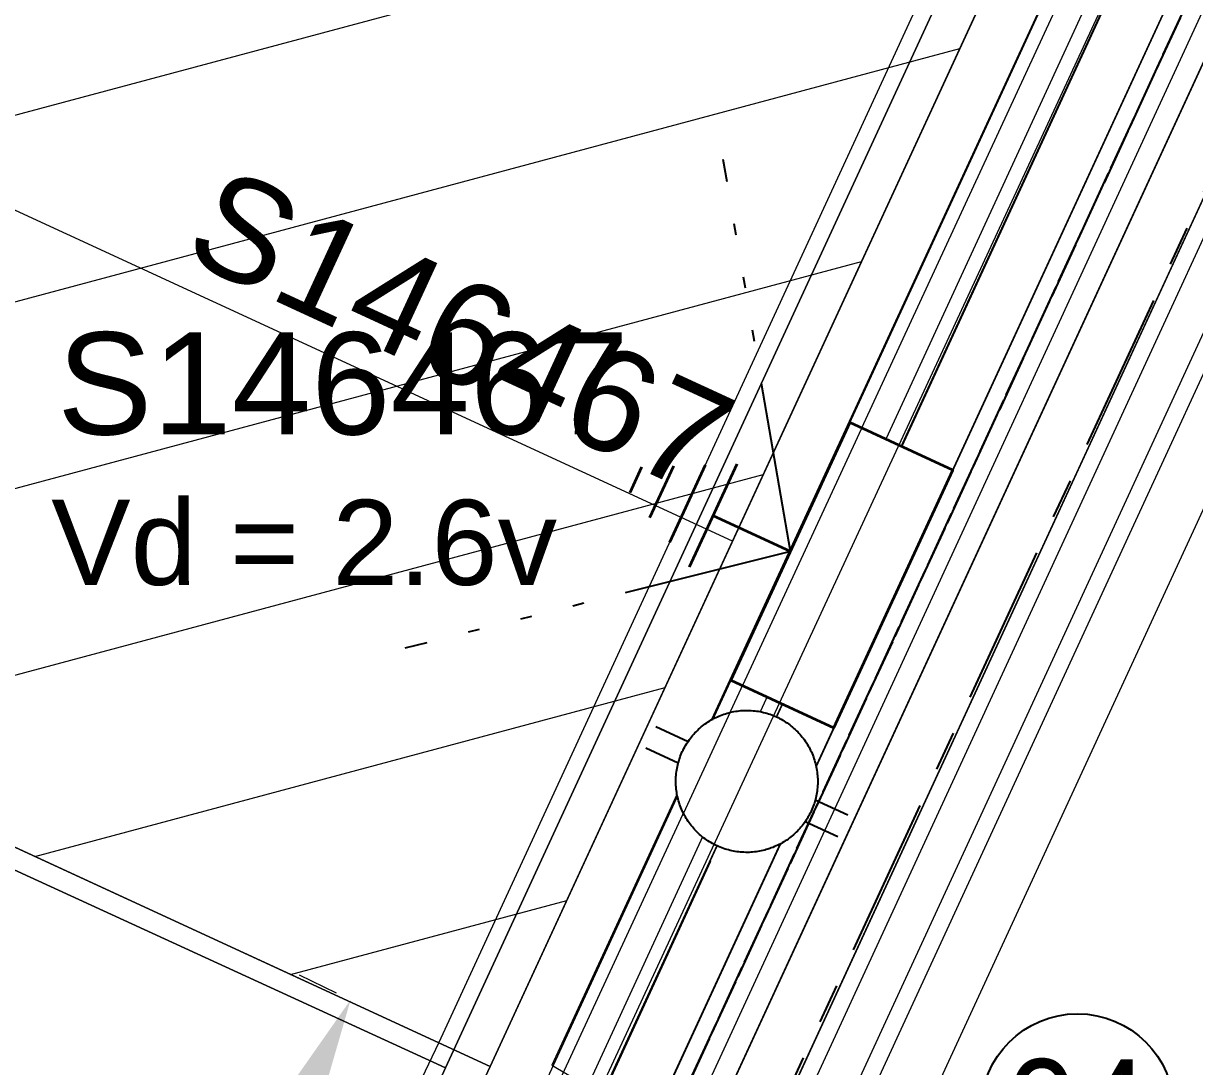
# Model space of a CAD drawing. Header units: metres. Extents: x 0 to 307451, y 0 to 6277344.
# Drawn here: x 305311.78 to 305332.41, y 6275143.74 to 6275162.11 of the extents above; entities that cross this region are included whole.
import ezdxf
from ezdxf import colors
from ezdxf.entities.mleader import LeaderData, LeaderLine
from ezdxf.enums import TextEntityAlignment as Align
from ezdxf.math import Vec2, Vec3

# ---------------------------------------------------------------- set-up
doc = ezdxf.new("R2010")
doc.units = ezdxf.units.M
for name, pattern in [('Cable Exist OH', [1, 1, 0]), ('Cable Exist UG', [7, 4, -1, 1, -1]), ('IE Trench LV', [6, 4, -2]), ('PHANTOMX2', [6.6, 3, -0.75, 0.2, -0.75, 0.2, -0.75, 0.2, -0.75])]:
    doc.linetypes.add(name, pattern=pattern)
doc.layers.get('0').update_dxf_attribs({"color": 6})
for name, color, linetype, lineweight in [('_User Miscellaneous1', 30, 'Continuous', 13), ('_User Miscellaneous3', 51, 'Continuous', 13), ('_User_LV_Exist', 5, 'Continuous', 35), ('Cadastre Developer_SP_NEW', 92, 'Continuous', 15), ('Cadastre Land Parcels_SP_EXT', 118, 'Continuous', 15), ('Cadastre Roads_SP_EXT', 218, 'Continuous', 15), ('Cadastre Roads_SP_NEW', 214, 'Continuous', 15), ('Mains_HV_EXT', 13, 'Continuous', 25), ('Mains_LV_EXT', 163, 'Continuous', 25)]:
    doc.layers.add(name, color=color, linetype=linetype, lineweight=lineweight)
doc.layers.add('_User Miscellaneous10', color=252, linetype='Continuous', lineweight=13, plot=False, transparency=0.75)
for name, color, linetype in [('Duct_SP_NEW', 2, 'Continuous'), ('Equip_LV_NEW', 2, 'Continuous'), ('Mains_HV_New_V17', 2, 'Cable x'), ('Mains_LV_New_T84', 2, 'Cable x'), ('Services_SP_NEW_UG', 2, 'IE Trench LV'), ('SupportsUG_SP_LV_NEW', 2, 'Continuous')]:
    doc.layers.add(name, color=color, linetype=linetype)
doc.styles.add('ieISOCP', font='arial.ttf', dxfattribs={"height": 1.5})
doc.styles.get("Standard").update_dxf_attribs({"font": 'arial.ttf'})
doc.linetypes.add('Cable New UG', pattern='A,5.5,-0.01,["X",Standard,S=1.8,R=0,X=0,Y=-0.94],-1.7', length=7.21)
doc.linetypes.add('Cable x', pattern='A,4.5,-0.01,["X",Standard,S=1.25,R=0,X=0,Y=-0.65],-1.2', length=5.71)
doc.dimstyles.new('1.8mm_1_1000', dxfattribs={"dimtxt": 1.8, "dimasz": 2, "dimexe": 1, "dimexo": 3, "dimgap": 0.5, "dimtad": 0, "dimtoh": 1, "dimlfac": -1, "dimzin": 12, "dimdsep": 46, "dimtxsty": 'Standard', "dimcen": 1, "dimclrd": 256, "dimclre": 256, "dimclrt": 256, "dimazin": 3, "dimtfac": 1, "dimtmove": 0, "dimatfit": 3, "dimfxl": 1, "dimtolj": 1, "dimtzin": 0, "dimlwd": -1, "dimlwe": -1, "dimarcsym": 0})

# ---------------------------------------------------------------- blocks, each defined once
blk = doc.blocks.new('*D310')
at = {"layer": '_User Miscellaneous10', "ltscale": 0.7, "transparency": 16777216}
for p, q in [((305317.294, 6275145.039), (305316.64, 6275145.352)), ((305316.678, 6275143.117), (305316.118, 6275141.945)), ((305314.088, 6275137.705), (305314.649, 6275138.876)), ((305312.977, 6275136.019), (305312.322, 6275136.332))]:
    blk.add_line(p, q, dxfattribs=at)
for points in [[(305316.378, 6275143.26), (305316.979, 6275142.973), (305317.542, 6275144.921)], [(305313.787, 6275137.848), (305314.389, 6275137.561), (305313.224, 6275135.901)]]:
    blk.add_solid(points, dxfattribs=at)
at = {"layer": '_User Miscellaneous10', "ltscale": 0.7, "transparency": 16777216, "insert": (305315.383, 6275140.411), "char_height": 1.8, "attachment_point": 5, "rotation": 64.4216}
blk.add_mtext('\\A1;10', dxfattribs=at)
blk = doc.blocks.new('*U329')
at = {"width": 0.9}
blk.add_attdef('ASSET_NUM', text='', height=2, dxfattribs=at).set_placement((4, 2), align=Align.MIDDLE_LEFT)
for tag, p, flags in [('SUBURB', (-2, 0), 1), ('STREETNAME', (-1.8, 0), 9), ('PARENT', (-1.6, 0), 9), ('NOTES', (-1.4, 0), 9), ('LOCATION', (-1.2, 0), 9), ('LEGEND', (-1, 0), 9), ('USAGE', (-0.8, 0), 9), ('SUPPORT_TYPE', (-0.6, 0), 9), ('STATE', (-0.4, 0), 9), ('OWNED_BY', (-0.2, 0), 9)]:
    blk.add_attdef(tag, p, '', height=0.2, rotation=270, dxfattribs=dict(flags=flags))
blk.add_wipeout([(1, 2.5), (1, -2.5), (-1, -2.5), (-1, 2.5)])
blk.add_lwpolyline([(-1, 2.5), (-1, -1.25), (-1, 1.25), (-1, -2.5), (1, -2.5), (1, 2.5)], close=True)
blk = doc.blocks.new('*U295')
blk.add_circle((0, 0), 1.7)
at = {"width": 0.9}
blk.add_attdef('CODE', text='', height=1.8, dxfattribs=at).set_placement((0, 0), align=Align.MIDDLE_CENTER)
at = {"flags": 1}
blk.add_attdef('Z', (0, 0), '', height=0.2, dxfattribs=at)
blk = doc.blocks.new('LV_UG_LINKS_OPEN_NEW')
at = {"layer": 'Equip_LV_NEW'}
for tag, flags, p in [('ACTUAL_STATUS', 9, (3.167, -1.667)), ('CONSTRUCTED_VOLTAGE', 9, (3.167, -1.833)), ('NO_PHASES', 9, (3.167, -2)), ('OPERATING_VOLTAGE', 9, (3.167, -2.167)), ('ORIENTATION', 9, (3.167, -2.333)), ('STATE', 9, (3.167, -2.5)), ('SWITCH_TYPE', 9, (3.167, -2.667)), ('USAGE', 9, (3.167, -2.833)), ('OWNED_BY', 9, (3.167, -3.167)), ('NOTES', 9, (3.167, -3)), ('OPERATED_BY', 9, (3.167, -3.333)), ('MAINTAINED_BY', 9, (3.167, -3.5)), ('NUMBER_OF_PHASES', 9, (3.167, -3.667)), ('TYPE', 9, (3.167, -3.833)), ('Z', 1, (3.167, -4))]:
    blk.add_attdef(tag, text='', height=0.167, dxfattribs=dict(at, flags=flags)).set_placement(p, align=Align.MIDDLE_LEFT)
blk.add_wipeout([(4, 1.25), (3.969, 1.25), (3.939, 1.248), (3.908, 1.247), (3.877, 1.244), (3.847, 1.241), (3.817, 1.236), (3.786, 1.232), (3.756, 1.226), (3.726, 1.22), (3.696, 1.213), (3.667, 1.205), (3.637, 1.196), (3.608, 1.187), (3.579, 1.177), (3.55, 1.166), (3.522, 1.155), (3.493, 1.143), (3.466, 1.13), (3.438, 1.117), (3.411, 1.102), (3.384, 1.088), (3.357, 1.072), (3.331, 1.056), (3.306, 1.039), (3.28, 1.022), (3.255, 1.004), (3.231, 0.985), (3.207, 0.966), (3.184, 0.947), (3.161, 0.926), (3.138, 0.905), (3.116, 0.884), (3.095, 0.862), (3.074, 0.839), (3.053, 0.816), (3.034, 0.793), (3.015, 0.769), (2.996, 0.745), (2.978, 0.72), (2.961, 0.694), (2.944, 0.669), (2.928, 0.643), (2.912, 0.616), (2.898, 0.589), (2.883, 0.562), (2.87, 0.534), (2.857, 0.507), (2.845, 0.478), (2.834, 0.45), (2.823, 0.421), (2.813, 0.392), (2.804, 0.363), (2.795, 0.333), (2.787, 0.304), (2.78, 0.274), (2.774, 0.244), (2.768, 0.214), (2.764, 0.183), (2.759, 0.153), (2.756, 0.123), (2.753, 0.092), (2.752, 0.061), (2.75, 0.031), (2.75, 0), (2.75, -0.031), (2.752, -0.061), (2.753, -0.092), (2.756, -0.123), (2.759, -0.153), (2.764, -0.183), (2.768, -0.214), (2.774, -0.244), (2.78, -0.274), (2.787, -0.304), (2.795, -0.333), (2.804, -0.363), (2.813, -0.392), (2.823, -0.421), (2.834, -0.45), (2.845, -0.478), (2.857, -0.507), (2.87, -0.534), (2.883, -0.562), (2.898, -0.589), (2.912, -0.616), (2.928, -0.643), (2.944, -0.669), (2.961, -0.694), (2.978, -0.72), (2.996, -0.745), (3.015, -0.769), (3.034, -0.793), (3.053, -0.816), (3.074, -0.839), (3.095, -0.862), (3.116, -0.884), (3.138, -0.905), (3.161, -0.926), (3.184, -0.947), (3.207, -0.966), (3.231, -0.985), (3.255, -1.004), (3.28, -1.022), (3.306, -1.039), (3.331, -1.056), (3.357, -1.072), (3.384, -1.088), (3.411, -1.102), (3.438, -1.117), (3.466, -1.13), (3.493, -1.143), (3.522, -1.155), (3.55, -1.166), (3.579, -1.177), (3.608, -1.187), (3.637, -1.196), (3.667, -1.205), (3.696, -1.213), (3.726, -1.22), (3.756, -1.226), (3.786, -1.232), (3.817, -1.236), (3.847, -1.241), (3.877, -1.244), (3.908, -1.247), (3.939, -1.248), (3.969, -1.25), (4, -1.25), (4.031, -1.25), (4.061, -1.248), (4.092, -1.247), (4.123, -1.244), (4.153, -1.241), (4.183, -1.236), (4.214, -1.232), (4.244, -1.226), (4.274, -1.22), (4.304, -1.213), (4.333, -1.205), (4.363, -1.196), (4.392, -1.187), (4.421, -1.177), (4.45, -1.166), (4.478, -1.155), (4.507, -1.143), (4.534, -1.13), (4.562, -1.117), (4.589, -1.102), (4.616, -1.088), (4.643, -1.072), (4.669, -1.056), (4.694, -1.039), (4.72, -1.022), (4.745, -1.004), (4.769, -0.985), (4.793, -0.966), (4.816, -0.947), (4.839, -0.926), (4.862, -0.905), (4.884, -0.884), (4.905, -0.862), (4.926, -0.839), (4.947, -0.816), (4.966, -0.793), (4.985, -0.769), (5.004, -0.745), (5.022, -0.72), (5.039, -0.694), (5.056, -0.669), (5.072, -0.643), (5.088, -0.616), (5.102, -0.589), (5.117, -0.562), (5.13, -0.534), (5.143, -0.507), (5.155, -0.478), (5.166, -0.45), (5.177, -0.421), (5.187, -0.392), (5.196, -0.363), (5.205, -0.333), (5.213, -0.304), (5.22, -0.274), (5.226, -0.244), (5.232, -0.214), (5.236, -0.183), (5.241, -0.153), (5.244, -0.123), (5.247, -0.092), (5.248, -0.061), (5.25, -0.031), (5.25, 0), (5.25, 0.031), (5.248, 0.061), (5.247, 0.092), (5.244, 0.123), (5.241, 0.153), (5.236, 0.183), (5.232, 0.214), (5.226, 0.244), (5.22, 0.274), (5.213, 0.304), (5.205, 0.333), (5.196, 0.363), (5.187, 0.392), (5.177, 0.421), (5.166, 0.45), (5.155, 0.478), (5.143, 0.507), (5.13, 0.534), (5.117, 0.562), (5.102, 0.589), (5.088, 0.616), (5.072, 0.643), (5.056, 0.669), (5.039, 0.694), (5.022, 0.72), (5.004, 0.745), (4.985, 0.769), (4.966, 0.793), (4.947, 0.816), (4.926, 0.839), (4.905, 0.862), (4.884, 0.884), (4.862, 0.905), (4.839, 0.926), (4.816, 0.947), (4.793, 0.966), (4.769, 0.985), (4.745, 1.004), (4.72, 1.022), (4.694, 1.039), (4.669, 1.056), (4.643, 1.072), (4.616, 1.088), (4.589, 1.102), (4.562, 1.117), (4.534, 1.13), (4.507, 1.143), (4.478, 1.155), (4.45, 1.166), (4.421, 1.177), (4.392, 1.187), (4.363, 1.196), (4.333, 1.205), (4.304, 1.213), (4.274, 1.22), (4.244, 1.226), (4.214, 1.232), (4.183, 1.236), (4.153, 1.241), (4.123, 1.244), (4.092, 1.247), (4.061, 1.248), (4.031, 1.25)]).dxf.layer = 'Equip_LV_NEW'
for p, q in [((3.792, 1.863), (3.792, 1.232)), ((4.208, 1.863), (4.208, 1.232)), ((3.792, -1.232), (3.792, -1.863)), ((4.208, -1.232), (4.208, -1.863))]:
    blk.add_line(p, q, dxfattribs=at)
at = {"layer": 'Equip_LV_NEW', "flags": 128}
blk.add_lwpolyline([(4, 1.25), (3.969, 1.25), (3.939, 1.248), (3.908, 1.247), (3.877, 1.244), (3.847, 1.241), (3.817, 1.236), (3.786, 1.232), (3.756, 1.226), (3.726, 1.22), (3.696, 1.213), (3.667, 1.205), (3.637, 1.196), (3.608, 1.187), (3.579, 1.177), (3.55, 1.166), (3.522, 1.155), (3.493, 1.143), (3.466, 1.13), (3.438, 1.117), (3.411, 1.102), (3.384, 1.088), (3.357, 1.072), (3.331, 1.056), (3.306, 1.039), (3.28, 1.022), (3.255, 1.004), (3.231, 0.985), (3.207, 0.966), (3.184, 0.947), (3.161, 0.926), (3.138, 0.905), (3.116, 0.884), (3.095, 0.862), (3.074, 0.839), (3.053, 0.816), (3.034, 0.793), (3.015, 0.769), (2.996, 0.745), (2.978, 0.72), (2.961, 0.694), (2.944, 0.669), (2.928, 0.643), (2.912, 0.616), (2.898, 0.589), (2.883, 0.562), (2.87, 0.534), (2.857, 0.507), (2.845, 0.478), (2.834, 0.45), (2.823, 0.421), (2.813, 0.392), (2.804, 0.363), (2.795, 0.333), (2.787, 0.304), (2.78, 0.274), (2.774, 0.244), (2.768, 0.214), (2.764, 0.183), (2.759, 0.153), (2.756, 0.123), (2.753, 0.092), (2.752, 0.061), (2.75, 0.031), (2.75, 0), (2.75, -0.031), (2.752, -0.061), (2.753, -0.092), (2.756, -0.123), (2.759, -0.153), (2.764, -0.183), (2.768, -0.214), (2.774, -0.244), (2.78, -0.274), (2.787, -0.304), (2.795, -0.333), (2.804, -0.363), (2.813, -0.392), (2.823, -0.421), (2.834, -0.45), (2.845, -0.478), (2.857, -0.507), (2.87, -0.534), (2.883, -0.562), (2.898, -0.589), (2.912, -0.616), (2.928, -0.643), (2.944, -0.669), (2.961, -0.694), (2.978, -0.72), (2.996, -0.745), (3.015, -0.769), (3.034, -0.793), (3.053, -0.816), (3.074, -0.839), (3.095, -0.862), (3.116, -0.884), (3.138, -0.905), (3.161, -0.926), (3.184, -0.947), (3.207, -0.966), (3.231, -0.985), (3.255, -1.004), (3.28, -1.022), (3.306, -1.039), (3.331, -1.056), (3.357, -1.072), (3.384, -1.088), (3.411, -1.102), (3.438, -1.117), (3.466, -1.13), (3.493, -1.143), (3.522, -1.155), (3.55, -1.166), (3.579, -1.177), (3.608, -1.187), (3.637, -1.196), (3.667, -1.205), (3.696, -1.213), (3.726, -1.22), (3.756, -1.226), (3.786, -1.232), (3.817, -1.236), (3.847, -1.241), (3.877, -1.244), (3.908, -1.247), (3.939, -1.248), (3.969, -1.25), (4, -1.25), (4.031, -1.25), (4.061, -1.248), (4.092, -1.247), (4.123, -1.244), (4.153, -1.241), (4.183, -1.236), (4.214, -1.232), (4.244, -1.226), (4.274, -1.22), (4.304, -1.213), (4.333, -1.205), (4.363, -1.196), (4.392, -1.187), (4.421, -1.177), (4.45, -1.166), (4.478, -1.155), (4.507, -1.143), (4.534, -1.13), (4.562, -1.117), (4.589, -1.102), (4.616, -1.088), (4.643, -1.072), (4.669, -1.056), (4.694, -1.039), (4.72, -1.022), (4.745, -1.004), (4.769, -0.985), (4.793, -0.966), (4.816, -0.947), (4.839, -0.926), (4.862, -0.905), (4.884, -0.884), (4.905, -0.862), (4.926, -0.839), (4.947, -0.816), (4.966, -0.793), (4.985, -0.769), (5.004, -0.745), (5.022, -0.72), (5.039, -0.694), (5.056, -0.669), (5.072, -0.643), (5.088, -0.616), (5.102, -0.589), (5.117, -0.562), (5.13, -0.534), (5.143, -0.507), (5.155, -0.478), (5.166, -0.45), (5.177, -0.421), (5.187, -0.392), (5.196, -0.363), (5.205, -0.333), (5.213, -0.304), (5.22, -0.274), (5.226, -0.244), (5.232, -0.214), (5.236, -0.183), (5.241, -0.153), (5.244, -0.123), (5.247, -0.092), (5.248, -0.061), (5.25, -0.031), (5.25, 0), (5.25, 0.031), (5.248, 0.061), (5.247, 0.092), (5.244, 0.123), (5.241, 0.153), (5.236, 0.183), (5.232, 0.214), (5.226, 0.244), (5.22, 0.274), (5.213, 0.304), (5.205, 0.333), (5.196, 0.363), (5.187, 0.392), (5.177, 0.421), (5.166, 0.45), (5.155, 0.478), (5.143, 0.507), (5.13, 0.534), (5.117, 0.562), (5.102, 0.589), (5.088, 0.616), (5.072, 0.643), (5.056, 0.669), (5.039, 0.694), (5.022, 0.72), (5.004, 0.745), (4.985, 0.769), (4.966, 0.793), (4.947, 0.816), (4.926, 0.839), (4.905, 0.862), (4.884, 0.884), (4.862, 0.905), (4.839, 0.926), (4.816, 0.947), (4.793, 0.966), (4.769, 0.985), (4.745, 1.004), (4.72, 1.022), (4.694, 1.039), (4.669, 1.056), (4.643, 1.072), (4.616, 1.088), (4.589, 1.102), (4.562, 1.117), (4.534, 1.13), (4.507, 1.143), (4.478, 1.155), (4.45, 1.166), (4.421, 1.177), (4.392, 1.187), (4.363, 1.196), (4.333, 1.205), (4.304, 1.213), (4.274, 1.22), (4.244, 1.226), (4.214, 1.232), (4.183, 1.236), (4.153, 1.241), (4.123, 1.244), (4.092, 1.247), (4.061, 1.248), (4.031, 1.25)], close=True, dxfattribs=at)
blk = doc.blocks.new('*U335')
at = {"layer": '_User_LV_Exist'}
for p, q in [((-2.5, 1), (-2.5, -1)), ((-3, 0.75), (-3, -0.75)), ((-3.5, 0.5), (-3.5, -0.5)), ((-4, 0.25), (-4, -0.25))]:
    blk.add_line(p, q, dxfattribs=at)
at = {"layer": 'Equip_LV_NEW', "ltscale": 10, "xscale": -1, "rotation": 90}
blk.add_blockref('LV_UG_LINKS_OPEN_NEW', (0, 0), dxfattribs=at)
at = {"width": 0.9}
blk.add_attdef('ASSET_NUM', text='', height=2, dxfattribs=at).set_placement((4, 2), align=Align.MIDDLE_LEFT)
for tag, p, flags in [('SUBURB', (-2, 0), 1), ('STREETNAME', (-1.8, 0), 9), ('PARENT', (-1.6, 0), 9), ('NOTES', (-1.4, 0), 9), ('LOCATION', (-1.2, 0), 9), ('LEGEND', (-1, 0), 9), ('USAGE', (-0.8, 0), 9), ('SUPPORT_TYPE', (-0.6, 0), 9), ('STATE', (-0.4, 0), 9), ('OWNED_BY', (-0.2, 0), 9)]:
    blk.add_attdef(tag, p, '', height=0.2, rotation=270, dxfattribs=dict(flags=flags))
blk.add_wipeout([(1, 2.5), (1, -2.5), (-1, -2.5), (-1, 2.5)])
blk.add_lwpolyline([(-1, 2.5), (-1, -1.25), (-1, 1.25), (-1, -2.5), (1, -2.5), (1, 2.5)], close=True)
at = {"layer": '_User_LV_Exist'}
blk.add_line((-1, 0), (-2.5, 0), dxfattribs=at)

msp = doc.modelspace()

# ---------------------------------------------------------------- hatches: boundary and pattern name
at = {"layer": '_User Miscellaneous3', "ltscale": 0.7, "transparency": 33554495}
h = msp.add_hatch(dxfattribs=at)
h.set_pattern_fill('ANSI31', color=256, angle=330)
h.paths.add_polyline_path([(305262.4034, 6275170.314), (305299.0951, 6275249.8517), (305304.4028, 6275251.8083), (305353.8273, 6275229.0082), (305356.273, 6275222.3735), (305320.0002, 6275143.7438)])

# ---------------------------------------------------------------- linework, layer by layer
at = {"layer": '_User Miscellaneous10', "ltscale": 0.7, "flags": 128}
for points in [[(305420.1507, 6275364.837), (305377.7527, 6275272.1326), (305355.3637, 6275222.7896), (305319.0951, 6275144.1692), (305297.474, 6275098.9987)], [(305421.0601, 6275364.4211), (305378.6628, 6275271.718), (305356.273, 6275222.3735), (305320.0002, 6275143.7438), (305298.376, 6275098.567)], [(305421.9695, 6275364.0052), (305379.5728, 6275271.3035), (305357.1824, 6275221.9575), (305320.9053, 6275143.3185), (305299.278, 6275098.1352)], [(305422.879, 6275363.5893), (305380.4828, 6275270.8889), (305358.0917, 6275221.5414), (305321.8103, 6275142.8932), (305300.18, 6275097.7035)], [(305423.7884, 6275363.1734), (305381.3928, 6275270.4744), (305359.0011, 6275221.1254), (305322.7154, 6275142.4678), (305301.082, 6275097.2718)], [(305424.6978, 6275362.7575), (305382.3029, 6275270.0598), (305359.9104, 6275220.7094), (305323.6205, 6275142.0425), (305301.984, 6275096.84)], [(305425.6072, 6275362.3416), (305383.2129, 6275269.6452), (305360.8198, 6275220.2933), (305324.5255, 6275141.6171), (305302.886, 6275096.4083)], [(305262.4034, 6275170.314), (305299.0951, 6275249.8517), (305304.4028, 6275251.8083), (305353.8273, 6275229.0082), (305356.273, 6275222.3735), (305320.0002, 6275143.7438), (305262.4036, 6275170.3145)]]:
    msp.add_lwpolyline(points, dxfattribs=at)
at = {"layer": '_User Miscellaneous10', "color": 4, "ltscale": 0.7, "flags": 128}
msp.add_lwpolyline([(305422.6061, 6275363.7141), (305380.2098, 6275271.0133), (305357.8189, 6275221.6663), (305321.5388, 6275143.0208), (305299.9094, 6275097.833)], dxfattribs=at)
at = {"layer": '_User Miscellaneous10', "flags": 128}
for points in [[(305283.642, 6275060.1979), (305329.8857, 6275160.4028), (305339.7952, 6275181.8754), (305342.6914, 6275188.1511), (305342.7977, 6275188.3813)], [(305284.5502, 6275059.7794), (305330.7937, 6275159.9837), (305340.7032, 6275181.4563), (305343.5994, 6275187.732), (305343.7056, 6275187.9622)], [(305285.4585, 6275059.3609), (305331.7017, 6275159.5647), (305341.6112, 6275181.0373), (305344.5074, 6275187.313), (305344.6136, 6275187.5432)], [(305286.3667, 6275058.9425), (305332.6097, 6275159.1457), (305342.5192, 6275180.6183), (305345.4154, 6275186.894), (305345.5216, 6275187.1242)], [(305287.2749, 6275058.524), (305333.5177, 6275158.7267), (305343.4271, 6275180.1993), (305346.3233, 6275186.475), (305346.4296, 6275186.7052)]]:
    msp.add_lwpolyline(points, dxfattribs=at)
at = {"layer": 'Cadastre Developer_SP_NEW', "linetype": 'Continuous'}
msp.add_lwpolyline([(305320.0002, 6275143.7438), (304943.2591, 6275317.5391), (304918.877, 6275273.903), (305298.376, 6275098.567), (305320.0002, 6275143.7438)], close=True, dxfattribs=at)
at = {"layer": 'Cadastre Developer_SP_NEW', "ltscale": 0.5, "transparency": 33554687, "flags": 128}
for points in [[(305262.4034, 6275170.3139), (305291.2494, 6275157.0069), (305320.0002, 6275143.7438), (305324.2686, 6275152.9966), (305328.5832, 6275162.3494), (305332.8516, 6275171.6023), (305337.1662, 6275180.9551), (305342.2976, 6275192.0785), (305348.3296, 6275205.1543), (305356.273, 6275222.3735), (305356.273, 6275222.3735)], [(305324.2686, 6275152.9966), (305295.5178, 6275166.2597), (305266.6719, 6275179.5666)]]:
    msp.add_lwpolyline(points, dxfattribs=at)
at = {"layer": 'Cadastre Land Parcels_SP_EXT', "linetype": 'Continuous'}
for points in [[(305361.498, 6275235.346), (304989.289, 6275407.454), (304941.588, 6275316.977), (305319.214, 6275143.722), (305361.498, 6275235.346)], [(305319.214, 6275143.722), (304941.588, 6275316.977), (304918.877, 6275273.903), (305298.376, 6275098.567), (305319.214, 6275143.722)]]:
    msp.add_lwpolyline(points, close=True, dxfattribs=at)
at = {"layer": 'Cadastre Roads_SP_EXT', "linetype": 'Continuous'}
msp.add_lwpolyline([(305446.538, 6275419.657), (305416.65, 6275354.86), (305412.225, 6275345.267), (305395.188, 6275308.35), (305361.498, 6275235.346), (305319.214, 6275143.722), (305298.376, 6275098.567), (305306.516, 6275090.086), (305313.337, 6275082.977), (305379.528, 6275226.405), (305421.066, 6275316.415), (305431.837, 6275339.755), (305472.105, 6275375.209), (305471.922, 6275404.855), (305471.79, 6275426.372)], dxfattribs=at)
at = {"layer": 'Mains_HV_EXT', "color": 1, "linetype": 'Cable Exist OH'}
msp.add_lwpolyline([(305418.071, 6275348.3981), (305401.2458, 6275311.8173), (305368.572, 6275241.1371), (305347.0181, 6275194.4335), (305321.5925, 6275139.3383), (305296.8543, 6275085.7333), (305266.2485, 6275019.0986)], dxfattribs=at)
at = {"layer": 'Mains_HV_New_V17', "color": 3, "linetype": 'Cable New UG', "lineweight": 0, "ltscale": 0.7, "flags": 128}
msp.add_lwpolyline([(305256.2022, 6275245.1761), (305256.2022, 6275245.1761), (305287.1669, 6275230.9793), (305287.1669, 6275230.9793), (305287.1669, 6275230.9793), (305296.8915, 6275252.2367), (305304.5311, 6275255.0529), (305356.2123, 6275231.2118), (305358.5294, 6275224.9262), (305341.8524, 6275188.7262), (305321.084, 6275143.7709), (305321.084, 6275143.7709), (305336.9506, 6275134.4461), (305322.0359, 6275102.4935), (305327.2779, 6275087.8306), (305356.2301, 6275077.6062), (305377.6017, 6275075.327), (305383.8141, 6275078.8526), (305388.4871, 6275088.9809, 1.1339837), (305389.7432, 6275091.7033), (305392.0195, 6275096.6602, 1.4273251), (305393.0573, 6275098.8863), (305404.2774, 6275123.2044), (305404.2774, 6275123.2044), (305387.0533, 6275131.1513)], format="xyb", dxfattribs=at)
at = {"layer": 'Mains_LV_EXT', "linetype": 'Cable Exist OH'}
msp.add_lwpolyline([(305321.6022, 6275139.3312), (305362.823, 6275228.679), (305368.572, 6275241.1371)], dxfattribs=at)
at = {"layer": 'Mains_LV_New_T84', "color": 5, "linetype": 'Cable New UG', "ltscale": 0.7, "flags": 128}
msp.add_lwpolyline([(305323.8729, 6275147.3642), (305323.8729, 6275147.3642), (305322.0262, 6275143.3435), (305334.9898, 6275135.3507)], dxfattribs=at)

# ---------------------------------------------------------------- block references
at = {"layer": 'Duct_SP_NEW'}
msp.add_blockref('*U295', (305330.3452, 6275142.9741), dxfattribs=at).add_auto_attribs({'CODE': '04'})

# ---------------------------------------------------------------- dimensions: what is measured, and where the dimension line sits
at = {"layer": '_User Miscellaneous10', "ltscale": 0.7}
dim = msp.add_aligned_dim(p1=(305320.0002, 6275143.7438), p2=(305315.6827, 6275134.7239), distance=-2.7254, dimstyle='1.8mm_1_1000', dxfattribs=at)
dim.commit()
dim.dimension.update_dxf_attribs({"geometry": '*D310', "text_midpoint": (305315.3832, 6275140.4106)})

# ---------------------------------------------------------------- next in the draw order: block references
at = {"layer": 'SupportsUG_SP_LV_NEW', "ltscale": 0.7}
ref = msp.add_blockref('*U329', (305326.1953, 6275152.3986), dxfattribs=dict(at, rotation=335.2355555378536))
ref.add_attrib('ASSET_NUM', 'S146467', dxfattribs={"layer": '0', "height": 1.8, "rotation": 335.23556}).set_placement((305314.9166, 6275158.8175), align=Align.MIDDLE_LEFT)

# ---------------------------------------------------------------- next in the draw order: linework, layer by layer
at = {"layer": '_User Miscellaneous10', "flags": 128}
for points in [[(305286.6392, 6275058.8169), (305332.8821, 6275159.02), (305342.7916, 6275180.4926), (305345.6877, 6275186.7683), (305345.794, 6275186.9985)], [(305287.5474, 6275058.3985), (305333.79, 6275158.601), (305343.6995, 6275180.0736), (305346.5957, 6275186.3492), (305346.702, 6275186.5795)], [(305287.5474, 6275058.3985), (305333.79, 6275158.601), (305343.6995, 6275180.0736), (305346.5957, 6275186.3492), (305346.702, 6275186.5795)], [(305288.4556, 6275057.98), (305334.698, 6275158.1819), (305344.6075, 6275179.6545), (305347.5037, 6275185.9302), (305347.6099, 6275186.1604)]]:
    msp.add_lwpolyline(points, dxfattribs=at)
at = {"layer": 'Cadastre Roads_SP_NEW', "ltscale": 0.03}
msp.add_lwpolyline([(305259.3615, 6275171.7172), (305296.0532, 6275251.255, -0.4142136), (305305.8061, 6275254.8502), (305356.3724, 6275231.5233, -0.4142136), (305359.9677, 6275221.7704), (305323.2759, 6275142.2327)], format="xyb", dxfattribs=at)
at = {"layer": 'Mains_LV_New_T84', "color": 5, "linetype": 'Cable Exist UG', "ltscale": 0.7, "flags": 128}
msp.add_lwpolyline([(305315.6635, 6275134.7557), (305318.1723, 6275139.9251), (305322.6823, 6275137.7663), (305347.7779, 6275192.0221), (305361.9425, 6275222.7676), (305361.9425, 6275222.7676), (305372.0163, 6275244.9693), (305368.5912, 6275249.4656), (305369.5762, 6275251.6561)], dxfattribs=at)
at = {"layer": 'Mains_LV_New_T84', "color": 5, "linetype": 'Cable New UG', "ltscale": 0.7, "flags": 128}
msp.add_lwpolyline([(305338.0456, 6275178.0869), (305327.2437, 6275154.6681)], dxfattribs=at)
at = {"layer": 'Services_SP_NEW_UG', "color": 2, "linetype": 'PHANTOMX2', "flags": 128}
for points in [[(305325.2872, 6275152.8174), (305324.1067, 6275159.7172)], [(305325.2872, 6275152.8174), (305318.4983, 6275151.1115)]]:
    msp.add_lwpolyline(points, dxfattribs=at)

# ---------------------------------------------------------------- next in the draw order: texts
at = {"layer": '_User_LV_Exist', "color": 6, "linetype": 'Cable New UG', "ltscale": 0.7, "insert": (305312.2681, 6275153.7257), "char_height": 1.5, "attachment_point": 1, "style": 'ieISOCP'}
msp.add_mtext_dynamic_manual_height_columns('Vd = 2.6v', width=9.935506, gutter_width=7.5, heights=[0], dxfattribs=at)

# ---------------------------------------------------------------- next in the draw order: block references
at = {"layer": '_User_LV_Exist', "ltscale": 0.7}
ref = msp.add_blockref('*U335', (305326.1953, 6275152.3986), dxfattribs=dict(at, rotation=335.2355555378536))
ref.add_attrib('ASSET_NUM', 'S146467', dxfattribs={"layer": '0', "height": 1.8}).set_placement((305312.3727, 6275155.7754), align=Align.MIDDLE_LEFT)

# ---------------------------------------------------------------- next in the draw order: leaders
at = {"layer": 'Cadastre Developer_SP_NEW'}
ml = msp.add_multileader_mtext('Standard', dxfattribs=at)
ml.set_content('{\\C7;CONSTRUCTED UNDER URS16868}', color=256)
ml.set_leader_properties()
ml.build(insert=Vec2(0, 0))
ml.multileader.update_dxf_attribs({"leader_type": 2, "has_text_frame": 1, "text_left_attachment_type": 2, "text_right_attachment_type": 2, "dogleg_length": 0.01})
ctx = ml.context
ctx.base_point, ctx.char_height, ctx.plane_origin, ctx.plane_x_axis, ctx.plane_y_axis = Vec3(305353.5885, 6275143.0999), 1.8, Vec3(305742.0143, 6275896.4865), Vec3(0.4188667, 0.9080478), Vec3(-0.9080478, 0.4188667)
ctx.left_attachment, ctx.right_attachment, ctx.text_align_type = 2, 2, 1
notes = []
notes.append((ctx, [(0, (0, 0, 0), (0, 0), (1, 0), 1, [])]))
ctx.mtext.insert, ctx.mtext.text_direction, ctx.mtext.rotation, ctx.mtext.width, ctx.mtext.alignment, ctx.mtext.flow_direction = Vec3(305356.7353, 6275155.7627), Vec3(0.4188667, 0.9080478), 1.1385995, 23.5182, 2, 5
ctx.mtext.has_bg_fill, ctx.mtext.bg_color, ctx.mtext.bg_scale_factor, ctx.mtext.bg_transparency, ctx.mtext.use_window_bg_color = 1, -1073741824, 2, 0, 1
for ctx, leaders in notes:
    for number, flags, end, landing, length, lines in leaders:
        leader = LeaderData()
        leader.index, (leader.has_last_leader_line, leader.has_dogleg_vector, leader.attachment_direction) = number, flags
        leader.last_leader_point, leader.dogleg_vector, leader.dogleg_length = Vec3(end), Vec3(landing), length
        for number, points, colour, breaks in lines:
            line = LeaderLine()
            line.index, line.vertices, line.color, line.breaks = number, Vec3.list(points), colors.encode_raw_color(colour), breaks
            leader.lines.append(line)
        ctx.leaders.append(leader)

# ---------------------------------------------------------------- next in the draw order: linework, layer by layer
at = {"layer": '_User Miscellaneous1'}
for p, q in [((305357.7811, 6275222.457), (305316.8895, 6275134.1412)), ((305358.5623, 6275222.4306), (305317.5428, 6275133.8387))]:
    msp.add_line(p, q, dxfattribs=at)

doc.saveas('drawing.dxf')
